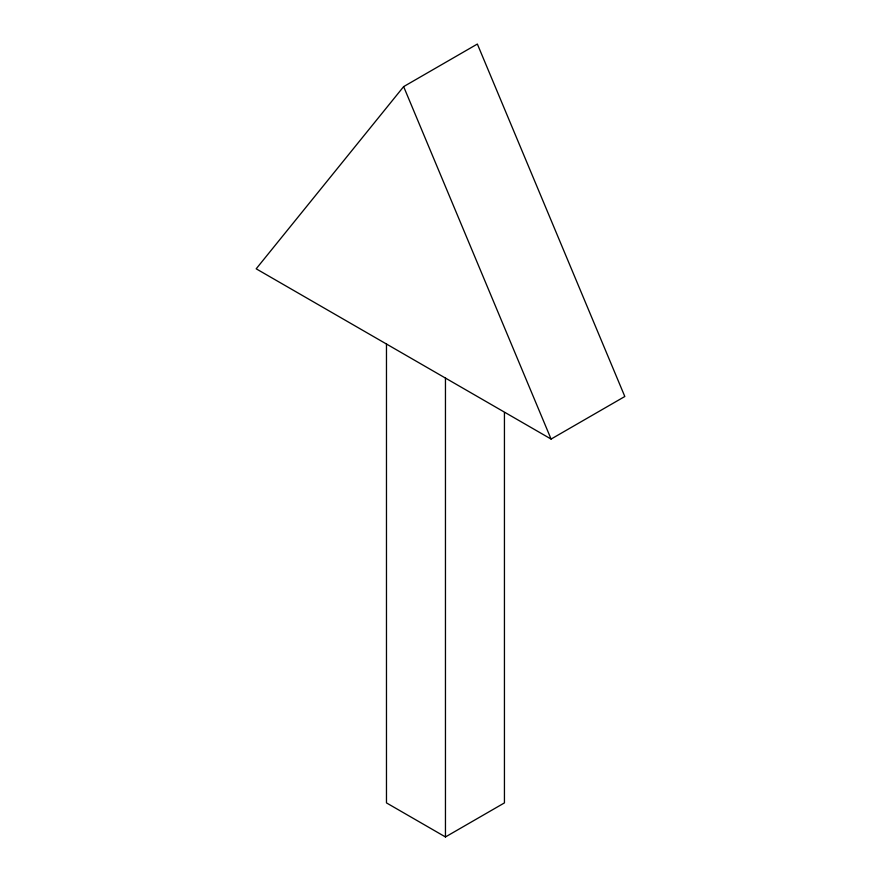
<?xml version="1.0" encoding="UTF-8"?>
<svg xmlns="http://www.w3.org/2000/svg" width="881" height="881" viewBox="0 0 881 881"><rect width="100%" height="100%" fill="white"/><g stroke="black" fill="none" stroke-linecap="round" stroke-linejoin="round"><path stroke-width="1.32" d="M403.641 86.613L256.184 268.804L551.088 439.068L624.816 396.505L477.359 44.05L403.641 86.613L551.088 439.068M386.473 343.81L386.473 802.899L445.456 836.95L504.439 802.899L504.439 412.539M445.456 377.861L445.456 836.95"/></g></svg>
